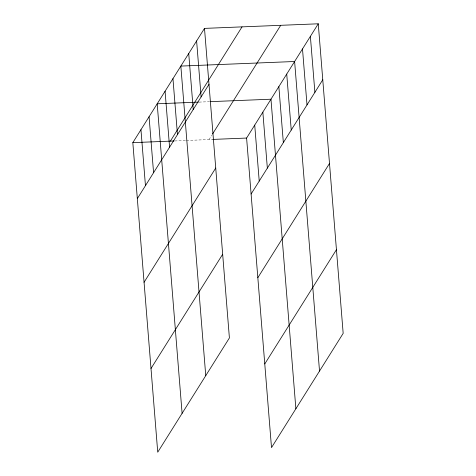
<?xml version="1.0" encoding="UTF-8"?>
<svg xmlns="http://www.w3.org/2000/svg" width="476" height="476" viewBox="0 0 476 476"><rect width="100%" height="100%" fill="white"/><g stroke="black" fill="none" stroke-linecap="round" stroke-linejoin="round"><path stroke-width="0.36" stroke-dasharray="2.38 1.78" d="M209.053 139.569L211.76 135.249M199.117 102.102L209.333 101.691M174.751 140.95L185.7 140.509M186.431 140.48L212.736 139.42"/><path stroke-width="0.71" d="M204.496 28.387L229.402 337.948L157.734 452.2L132.828 142.639L204.496 28.387L318.265 23.8L343.172 333.361L271.504 447.613L246.598 138.052L318.265 23.8M170.372 141.128L242.04 26.87M137.332 198.605L208.994 84.347M212.534 134.018L280.721 25.311M144.061 282.292L215.729 168.034M251.102 194.018L322.77 79.766M150.999 368.513L222.667 254.261M257.837 277.704L329.505 163.452M264.775 363.926L336.443 249.674M198.385 102.132L157.193 103.792L182.1 413.352M210.065 101.662L270.969 99.21L295.876 408.771M132.828 142.639L174.02 140.979M212.736 139.42L246.598 138.052M310.382 36.366L314.886 92.332M302.498 48.939L307.002 104.898M319.521 371.066L294.614 61.505L180.844 66.087L205.751 375.647M286.73 74.072L291.235 130.037M278.853 86.638L283.351 142.604M262.847 112.157L267.345 168.123M254.72 125.105L259.224 181.07M196.612 40.954L201.11 96.92M188.728 53.52L193.232 109.486M172.961 78.659L177.465 134.619M165.077 91.225L169.581 147.191M149.071 116.739L153.575 172.705M140.95 129.692L145.454 185.652"/></g></svg>
